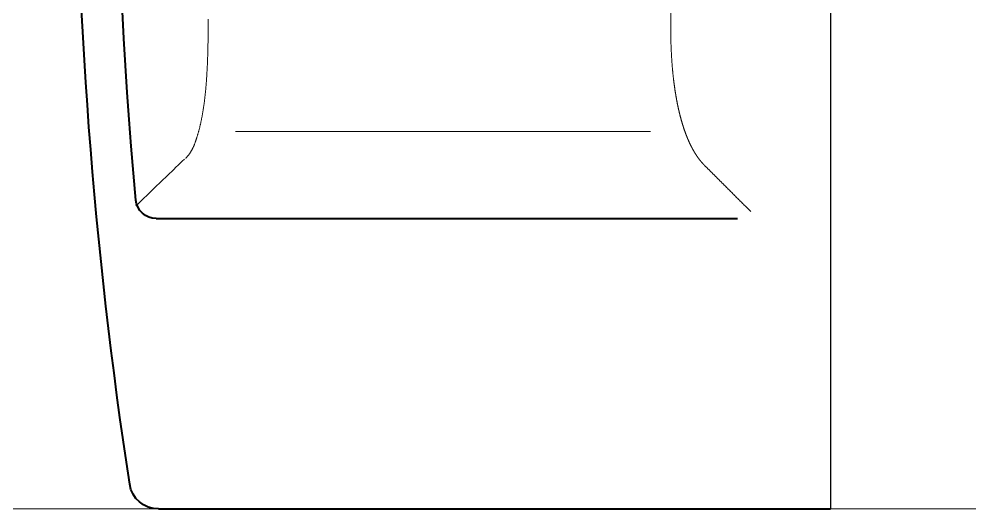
# Model space of a CAD drawing. Header units: millimetres. Extents: x -9564 to 494436, y -140371 to 4257.
# Drawn here: x 9112.4 to 9439.9, y -4446.7 to -4278 of the extents above; entities that cross this region are included whole.
import ezdxf

# ---------------------------------------------------------------- set-up
doc = ezdxf.new("R2010")
doc.units = ezdxf.units.MM
doc.header["$MEASUREMENT"] = 0
for name, color, linetype, lineweight in [('BODY', 7, 'Continuous', 40), ('BODY2', 7, 'Continuous', 15), ('Dimensi', 252, 'Continuous', 9), ('DINDING', 1, 'Continuous', 20)]:
    doc.layers.add(name, color=color, linetype=linetype, lineweight=lineweight)

# ---------------------------------------------------------------- blocks, each defined once
blk = doc.blocks.new('A$Cbe85e2cb')
at = {"layer": 'BODY'}
for points in [[(0.00849, 0.25572, -0.075788), (0.50151, 0.25572)], [(0.10636, 0.25357, -0.045928), (0.40364, 0.25357)], [(0, 0.24583, -0.370565), (0.00849, 0.25572)], [(0.1, 0.2466, -0.387577), (0.10636, 0.25357)]]:
    blk.add_lwpolyline(points, format="xyb", dxfattribs=at)
for points in [[(0, 0.24583), (0, 0.0144)], [(0.1, 0.2466), (0.1, 0.0464)]]:
    blk.add_lwpolyline(points, dxfattribs=at)
at = {"layer": 'BODY2'}
for points in [[(0.12046, 0.23688), (0.11976, 0.23761), (0.11907, 0.23834), (0.11837, 0.23906), (0.11767, 0.23979), (0.11697, 0.24052), (0.11627, 0.24125), (0.11557, 0.24197), (0.11487, 0.2427), (0.11417, 0.24343), (0.11347, 0.24415), (0.11277, 0.24488), (0.11207, 0.2456), (0.11137, 0.24633), (0.11067, 0.24706), (0.10998, 0.24778), (0.10928, 0.24851), (0.10858, 0.24923), (0.10788, 0.24996), (0.10718, 0.25068), (0.10648, 0.25141), (0.10578, 0.25213), (0.10508, 0.25285), (0.10438, 0.25358)], [(0.12078, 0.23649), (0.12087, 0.2364), (0.12096, 0.23631), (0.12104, 0.23623), (0.12111, 0.23615), (0.12118, 0.23608), (0.12126, 0.23601), (0.12133, 0.23594), (0.1214, 0.23587), (0.12148, 0.2358), (0.12155, 0.23574), (0.12162, 0.23567), (0.12169, 0.23561), (0.12176, 0.23555), (0.12183, 0.23549), (0.1219, 0.23543), (0.12197, 0.23537), (0.12205, 0.23531), (0.12213, 0.23526), (0.1222, 0.2352), (0.12228, 0.23514), (0.12237, 0.23508), (0.12245, 0.23502), (0.12254, 0.23496), (0.12263, 0.2349), (0.12272, 0.23485), (0.12281, 0.23479), (0.12291, 0.23473), (0.123, 0.23467), (0.12311, 0.23461), (0.12321, 0.23455), (0.12332, 0.23449), (0.12343, 0.23443), (0.12354, 0.23436), (0.12365, 0.2343), (0.12377, 0.23424), (0.12389, 0.23418), (0.12402, 0.23412), (0.12414, 0.23406), (0.12427, 0.23399), (0.1244, 0.23393), (0.12454, 0.23387), (0.12467, 0.23381), (0.12481, 0.23375), (0.12495, 0.23368), (0.1251, 0.23362), (0.12524, 0.23356), (0.12539, 0.2335), (0.12554, 0.23344), (0.1257, 0.23338), (0.12585, 0.23332), (0.12601, 0.23325), (0.12617, 0.23319), (0.12633, 0.23313), (0.1265, 0.23307), (0.12666, 0.23301), (0.12683, 0.23295), (0.127, 0.23289), (0.12717, 0.23283), (0.12735, 0.23277), (0.12752, 0.23272), (0.1277, 0.23266), (0.12788, 0.2326), (0.12806, 0.23254), (0.12825, 0.23248), (0.12843, 0.23243), (0.12862, 0.23237), (0.12881, 0.23231), (0.129, 0.23226), (0.12919, 0.2322), (0.12938, 0.23214), (0.12958, 0.23209), (0.12977, 0.23204), (0.12997, 0.23198), (0.13017, 0.23193), (0.13037, 0.23187), (0.13058, 0.23182), (0.13078, 0.23177), (0.13099, 0.23172), (0.13119, 0.23166), (0.1314, 0.23161), (0.13161, 0.23156), (0.13182, 0.23151), (0.13204, 0.23146), (0.13225, 0.23141), (0.13247, 0.23136), (0.13268, 0.23131), (0.1329, 0.23126), (0.13312, 0.23122), (0.13334, 0.23117), (0.13356, 0.23112), (0.13378, 0.23108), (0.13401, 0.23103), (0.13423, 0.23099), (0.13446, 0.23094), (0.13469, 0.2309), (0.13492, 0.23085), (0.13515, 0.23081), (0.13538, 0.23076), (0.13561, 0.23072), (0.13584, 0.23068), (0.13608, 0.23064), (0.13631, 0.2306), (0.13655, 0.23056), (0.13679, 0.23052), (0.13703, 0.23048), (0.13727, 0.23044), (0.13751, 0.2304), (0.13775, 0.23036), (0.13799, 0.23032), (0.13824, 0.23028), (0.13848, 0.23025), (0.13873, 0.23021), (0.13898, 0.23018), (0.13923, 0.23014), (0.13948, 0.23011), (0.13973, 0.23007), (0.13998, 0.23004), (0.14023, 0.23), (0.14049, 0.22997), (0.14074, 0.22994), (0.141, 0.22991), (0.14125, 0.22988), (0.14151, 0.22984), (0.14177, 0.22981), (0.14203, 0.22978), (0.14229, 0.22975), (0.14255, 0.22973), (0.14281, 0.2297), (0.14308, 0.22967), (0.14334, 0.22964), (0.14361, 0.22961), (0.14387, 0.22959), (0.14414, 0.22956), (0.14441, 0.22954), (0.14468, 0.22951), (0.14495, 0.22949), (0.14522, 0.22946), (0.14549, 0.22944), (0.14577, 0.22941), (0.14604, 0.22939), (0.14631, 0.22937), (0.14659, 0.22935), (0.14687, 0.22933), (0.14714, 0.22931), (0.14742, 0.22928), (0.1477, 0.22926), (0.14798, 0.22924), (0.14826, 0.22923), (0.14855, 0.22921), (0.14883, 0.22919), (0.14911, 0.22917), (0.1494, 0.22915), (0.14968, 0.22914), (0.14997, 0.22912), (0.15026, 0.2291), (0.15055, 0.22909), (0.15084, 0.22907), (0.15113, 0.22906), (0.15142, 0.22904), (0.15171, 0.22903), (0.152, 0.22901), (0.1523, 0.229), (0.15259, 0.22899), (0.15289, 0.22897), (0.15319, 0.22896), (0.15348, 0.22895), (0.15378, 0.22894), (0.15408, 0.22892), (0.15438, 0.22891), (0.15468, 0.2289), (0.15498, 0.22889), (0.15528, 0.22888), (0.15559, 0.22887), (0.15589, 0.22886), (0.1562, 0.22885), (0.1565, 0.22884), (0.15681, 0.22883), (0.15711, 0.22882), (0.15742, 0.22882), (0.15773, 0.22881), (0.15804, 0.2288), (0.15835, 0.22879), (0.15866, 0.22878), (0.15897, 0.22878), (0.15928, 0.22877), (0.15959, 0.22876), (0.1599, 0.22876), (0.16022, 0.22875), (0.16053, 0.22874), (0.16084, 0.22874), (0.16116, 0.22873), (0.16147, 0.22873), (0.16179, 0.22872), (0.1621, 0.22872), (0.16242, 0.22871), (0.16273, 0.22871), (0.16305, 0.2287), (0.16337, 0.2287), (0.16368, 0.22869), (0.164, 0.22869), (0.16432, 0.22868), (0.16463, 0.22868), (0.16495, 0.22868), (0.16527, 0.22867), (0.16558, 0.22867), (0.1659, 0.22867), (0.16622, 0.22867), (0.16653, 0.22866), (0.16685, 0.22866), (0.16717, 0.22866), (0.16748, 0.22866), (0.1678, 0.22866), (0.16811, 0.22866), (0.16843, 0.22865), (0.16875, 0.22865)], [(0.13, 0.21927), (0.13, 0.0764)], [(0.10246, 0.04186), (0.10302, 0.04242), (0.10358, 0.04298), (0.10413, 0.04353), (0.10441, 0.04381), (0.10469, 0.04409), (0.10496, 0.04436), (0.10524, 0.04464), (0.10552, 0.04492), (0.10579, 0.04519), (0.10607, 0.04547), (0.10635, 0.04575), (0.10662, 0.04602), (0.1069, 0.0463), (0.10718, 0.04658), (0.10745, 0.04685), (0.10773, 0.04713), (0.108, 0.0474), (0.10828, 0.04768), (0.10855, 0.04795), (0.10883, 0.04823), (0.1091, 0.0485), (0.10938, 0.04878), (0.10965, 0.04905), (0.10992, 0.04932), (0.1102, 0.0496), (0.11047, 0.04987), (0.11074, 0.05014), (0.11102, 0.05042), (0.11129, 0.05069), (0.11156, 0.05096), (0.11183, 0.05123), (0.11197, 0.05137), (0.1121, 0.0515), (0.11224, 0.05164), (0.11238, 0.05178), (0.11251, 0.05191), (0.11265, 0.05205), (0.11278, 0.05218), (0.11292, 0.05232), (0.11305, 0.05245), (0.11319, 0.05259), (0.11332, 0.05272), (0.11346, 0.05286), (0.11359, 0.05299), (0.11373, 0.05313), (0.11386, 0.05326), (0.11399, 0.05339), (0.11413, 0.05353), (0.11426, 0.05366), (0.1144, 0.0538), (0.11453, 0.05393), (0.11466, 0.05406), (0.1148, 0.0542), (0.11493, 0.05433), (0.11507, 0.05447), (0.1152, 0.0546), (0.11533, 0.05473), (0.11547, 0.05487), (0.1156, 0.055), (0.11573, 0.05513), (0.11586, 0.05526), (0.116, 0.0554), (0.11613, 0.05553), (0.11626, 0.05566), (0.1164, 0.0558), (0.11653, 0.05593), (0.11666, 0.05606), (0.11679, 0.05619), (0.11692, 0.05632), (0.11706, 0.05646), (0.11719, 0.05659), (0.11732, 0.05672), (0.11745, 0.05685), (0.11758, 0.05698), (0.11771, 0.05711), (0.11785, 0.05725), (0.11798, 0.05738), (0.11811, 0.05751), (0.11824, 0.05764), (0.11837, 0.05777), (0.1184, 0.0578), (0.11841, 0.05781), (0.11841, 0.05781), (0.11842, 0.05782), (0.11842, 0.05782), (0.11843, 0.05783), (0.11843, 0.05783), (0.11844, 0.05784), (0.11844, 0.05784), (0.11845, 0.05785), (0.11846, 0.05786), (0.11847, 0.05787), (0.11848, 0.05788), (0.11849, 0.05789), (0.1185, 0.0579), (0.11851, 0.05791), (0.11852, 0.05792), (0.11856, 0.05796), (0.11861, 0.05801), (0.11865, 0.05805), (0.1187, 0.05809), (0.11874, 0.05814), (0.11879, 0.05818), (0.11883, 0.05822), (0.11888, 0.05826), (0.11892, 0.05831), (0.11897, 0.05835), (0.11901, 0.05839), (0.11906, 0.05843), (0.11911, 0.05847), (0.11915, 0.05852), (0.1192, 0.05856), (0.11925, 0.0586), (0.11929, 0.05864), (0.11934, 0.05868), (0.11939, 0.05872), (0.11943, 0.05876), (0.11948, 0.05881), (0.11953, 0.05885), (0.11958, 0.05889), (0.11962, 0.05893), (0.11967, 0.05897), (0.11972, 0.05901), (0.11977, 0.05905), (0.11982, 0.05909), (0.11987, 0.05913), (0.11992, 0.05917), (0.11997, 0.05921), (0.12001, 0.05925), (0.12006, 0.05929), (0.12011, 0.05933), (0.12016, 0.05937), (0.12021, 0.05941), (0.12026, 0.05945), (0.12031, 0.05948), (0.12036, 0.05952), (0.12041, 0.05956), (0.12046, 0.0596), (0.12052, 0.05964), (0.12057, 0.05968), (0.12062, 0.05972), (0.12067, 0.05976), (0.12072, 0.05979), (0.12077, 0.05983), (0.12082, 0.05987), (0.12088, 0.05991), (0.12093, 0.05995), (0.12098, 0.05998), (0.12103, 0.06002), (0.12108, 0.06006), (0.12114, 0.0601), (0.12119, 0.06013), (0.12124, 0.06017), (0.1213, 0.06021), (0.12135, 0.06025), (0.1214, 0.06028), (0.12146, 0.06032), (0.12151, 0.06036), (0.12156, 0.06039), (0.12162, 0.06043), (0.12167, 0.06047), (0.12173, 0.0605), (0.12178, 0.06054), (0.12184, 0.06057), (0.12189, 0.06061), (0.12195, 0.06065), (0.122, 0.06068), (0.12206, 0.06072), (0.12211, 0.06075), (0.12217, 0.06079), (0.12222, 0.06083), (0.12228, 0.06086), (0.12234, 0.0609), (0.12239, 0.06093), (0.12245, 0.06097), (0.12251, 0.061), (0.12256, 0.06104), (0.12262, 0.06107), (0.12268, 0.06111), (0.12273, 0.06114), (0.12279, 0.06118), (0.12285, 0.06121), (0.12291, 0.06125), (0.12296, 0.06128), (0.12302, 0.06131), (0.12308, 0.06135), (0.12314, 0.06138), (0.1232, 0.06142), (0.12326, 0.06145), (0.12331, 0.06149), (0.12337, 0.06152), (0.12343, 0.06155), (0.12349, 0.06159), (0.12355, 0.06162), (0.12361, 0.06165), (0.12367, 0.06169), (0.12373, 0.06172), (0.12379, 0.06175), (0.12385, 0.06179), (0.12391, 0.06182), (0.12397, 0.06185), (0.12403, 0.06189), (0.12409, 0.06192), (0.12415, 0.06195), (0.12421, 0.06199), (0.12427, 0.06202), (0.12434, 0.06205), (0.1244, 0.06208), (0.12446, 0.06212), (0.12452, 0.06215), (0.12458, 0.06218), (0.12465, 0.06221), (0.12471, 0.06224), (0.12477, 0.06228), (0.12483, 0.06231), (0.1249, 0.06234), (0.12496, 0.06237), (0.12502, 0.0624), (0.12509, 0.06244), (0.12515, 0.06247), (0.12521, 0.0625), (0.12528, 0.06253), (0.12534, 0.06256), (0.1254, 0.06259), (0.12547, 0.06262), (0.12553, 0.06266), (0.1256, 0.06269), (0.12566, 0.06272), (0.12573, 0.06275), (0.12579, 0.06278), (0.12586, 0.06281), (0.12592, 0.06284), (0.12599, 0.06287), (0.12605, 0.0629), (0.12612, 0.06293), (0.12618, 0.06296), (0.12625, 0.06299), (0.12632, 0.06302), (0.12638, 0.06305), (0.12645, 0.06308), (0.12652, 0.06311), (0.12658, 0.06314), (0.12665, 0.06317), (0.12672, 0.0632), (0.12678, 0.06323), (0.12685, 0.06326), (0.12692, 0.06329), (0.12699, 0.06332), (0.12705, 0.06335), (0.12712, 0.06338), (0.12719, 0.06341), (0.12726, 0.06344), (0.12733, 0.06347), (0.1274, 0.0635), (0.12747, 0.06353), (0.12753, 0.06356), (0.1276, 0.06358), (0.12767, 0.06361), (0.12774, 0.06364), (0.12781, 0.06367), (0.12788, 0.0637), (0.12795, 0.06373), (0.12802, 0.06376), (0.12809, 0.06378), (0.12816, 0.06381), (0.12823, 0.06384), (0.1283, 0.06387), (0.12837, 0.0639), (0.12845, 0.06393), (0.12852, 0.06395), (0.12859, 0.06398), (0.12866, 0.06401), (0.12873, 0.06404), (0.1288, 0.06406), (0.12887, 0.06409), (0.12895, 0.06412), (0.12902, 0.06415), (0.12909, 0.06417), (0.12916, 0.0642), (0.12924, 0.06423), (0.12931, 0.06426), (0.12938, 0.06428), (0.12946, 0.06431), (0.12953, 0.06434), (0.1296, 0.06436), (0.12968, 0.06439), (0.12975, 0.06442), (0.12982, 0.06444), (0.1299, 0.06447), (0.12997, 0.0645), (0.13005, 0.06452), (0.13012, 0.06455), (0.13019, 0.06458), (0.13027, 0.0646), (0.13034, 0.06463), (0.13042, 0.06466), (0.1305, 0.06468), (0.13057, 0.06471), (0.13065, 0.06473), (0.13072, 0.06476), (0.1308, 0.06478), (0.13087, 0.06481), (0.13095, 0.06484), (0.13103, 0.06486), (0.1311, 0.06489), (0.13118, 0.06491), (0.13126, 0.06494), (0.13133, 0.06496), (0.13141, 0.06499), (0.13149, 0.06501), (0.13156, 0.06504), (0.13164, 0.06506), (0.13172, 0.06509), (0.1318, 0.06511), (0.13188, 0.06514), (0.13195, 0.06516), (0.13203, 0.06519), (0.13211, 0.06521), (0.13219, 0.06524), (0.13227, 0.06526), (0.13235, 0.06529), (0.13243, 0.06531), (0.1325, 0.06533), (0.13258, 0.06536), (0.13266, 0.06538), (0.13274, 0.06541), (0.13282, 0.06543), (0.1329, 0.06545), (0.13298, 0.06548), (0.13306, 0.0655), (0.13314, 0.06553), (0.13322, 0.06555), (0.1333, 0.06557), (0.13339, 0.0656), (0.13347, 0.06562), (0.13355, 0.06564), (0.13363, 0.06567), (0.13371, 0.06569), (0.13379, 0.06571), (0.13387, 0.06574), (0.13395, 0.06576), (0.13404, 0.06578), (0.13412, 0.0658), (0.1342, 0.06583), (0.13428, 0.06585), (0.13437, 0.06587), (0.13445, 0.06589), (0.13453, 0.06592), (0.13461, 0.06594), (0.1347, 0.06596), (0.13478, 0.06598), (0.13486, 0.06601), (0.13495, 0.06603), (0.13503, 0.06605), (0.13511, 0.06607), (0.1352, 0.06609), (0.13528, 0.06612), (0.13537, 0.06614), (0.13545, 0.06616), (0.13554, 0.06618), (0.13562, 0.0662), (0.13571, 0.06622), (0.13579, 0.06625), (0.13588, 0.06627), (0.13596, 0.06629), (0.13605, 0.06631), (0.13613, 0.06633), (0.13622, 0.06635), (0.1363, 0.06637), (0.13639, 0.06639), (0.13647, 0.06641), (0.13656, 0.06643), (0.13665, 0.06646), (0.13673, 0.06648), (0.13682, 0.0665), (0.13691, 0.06652), (0.13699, 0.06654), (0.13708, 0.06656), (0.13717, 0.06658), (0.13726, 0.0666), (0.13734, 0.06662), (0.13743, 0.06664), (0.13752, 0.06666), (0.13761, 0.06668), (0.13769, 0.0667), (0.13778, 0.06672), (0.13787, 0.06674), (0.13796, 0.06676), (0.13805, 0.06678), (0.13814, 0.0668), (0.13822, 0.06682), (0.13831, 0.06683), (0.1384, 0.06685), (0.13849, 0.06687), (0.13858, 0.06689), (0.13867, 0.06691), (0.13876, 0.06693), (0.13885, 0.06695), (0.13894, 0.06697), (0.13903, 0.06699), (0.13912, 0.06701), (0.13921, 0.06702), (0.1393, 0.06704), (0.13939, 0.06706), (0.13948, 0.06708), (0.13957, 0.0671), (0.13966, 0.06712), (0.13975, 0.06713), (0.13984, 0.06715), (0.13993, 0.06717), (0.14003, 0.06719), (0.14012, 0.06721), (0.14021, 0.06722), (0.1403, 0.06724), (0.14039, 0.06726), (0.14048, 0.06728), (0.14058, 0.06729), (0.14067, 0.06731), (0.14076, 0.06733), (0.14085, 0.06735), (0.14095, 0.06736), (0.14104, 0.06738), (0.14113, 0.0674), (0.14122, 0.06741), (0.14132, 0.06743), (0.14141, 0.06745), (0.1415, 0.06746), (0.1416, 0.06748), (0.14169, 0.0675), (0.14178, 0.06751), (0.14188, 0.06753), (0.14197, 0.06755), (0.14206, 0.06756), (0.14216, 0.06758), (0.14225, 0.0676), (0.14235, 0.06761), (0.14244, 0.06763), (0.14254, 0.06764), (0.14263, 0.06766), (0.14273, 0.06768), (0.14282, 0.06769), (0.14292, 0.06771), (0.14301, 0.06772), (0.14311, 0.06774), (0.1432, 0.06775), (0.1433, 0.06777), (0.14339, 0.06778), (0.14349, 0.0678), (0.14358, 0.06782), (0.14368, 0.06783), (0.14378, 0.06785), (0.14387, 0.06786), (0.14397, 0.06787), (0.14406, 0.06789), (0.14416, 0.0679), (0.14426, 0.06792), (0.14435, 0.06793), (0.14445, 0.06795), (0.14455, 0.06796), (0.14464, 0.06798), (0.14474, 0.06799), (0.14484, 0.06801), (0.14494, 0.06802), (0.14503, 0.06803), (0.14513, 0.06805), (0.14523, 0.06806), (0.14533, 0.06808), (0.14542, 0.06809), (0.14552, 0.0681), (0.14562, 0.06812), (0.14572, 0.06813), (0.14582, 0.06814), (0.14591, 0.06816), (0.14601, 0.06817), (0.14611, 0.06818), (0.14621, 0.0682), (0.14631, 0.06821), (0.14641, 0.06822), (0.14651, 0.06823), (0.1466, 0.06825), (0.1467, 0.06826), (0.1468, 0.06827), (0.1469, 0.06829), (0.147, 0.0683), (0.1471, 0.06831), (0.1472, 0.06832), (0.1473, 0.06834), (0.1474, 0.06835), (0.1475, 0.06836), (0.1476, 0.06837), (0.1477, 0.06838), (0.1478, 0.0684), (0.1479, 0.06841), (0.148, 0.06842), (0.1481, 0.06843), (0.1482, 0.06844), (0.1483, 0.06845), (0.1485, 0.06848), (0.14871, 0.0685), (0.14891, 0.06852), (0.14911, 0.06855), (0.14931, 0.06857), (0.14952, 0.06859), (0.14972, 0.06861), (0.14992, 0.06863), (0.15013, 0.06865), (0.15033, 0.06867), (0.15054, 0.06869), (0.15074, 0.06871), (0.15095, 0.06873), (0.15116, 0.06875), (0.15136, 0.06877), (0.15157, 0.06879), (0.15178, 0.06881), (0.15198, 0.06882), (0.15219, 0.06884), (0.1524, 0.06886), (0.15261, 0.06888), (0.15282, 0.06889), (0.15302, 0.06891), (0.15323, 0.06893), (0.15344, 0.06894), (0.15365, 0.06896), (0.15386, 0.06897), (0.15407, 0.06899), (0.15428, 0.069), (0.15449, 0.06902), (0.15471, 0.06903), (0.15492, 0.06905), (0.15513, 0.06906), (0.15534, 0.06907), (0.15555, 0.06909), (0.15577, 0.0691), (0.15598, 0.06911), (0.15619, 0.06913), (0.1564, 0.06914), (0.15662, 0.06915), (0.15683, 0.06916), (0.15705, 0.06917), (0.15726, 0.06918), (0.15748, 0.06919), (0.15769, 0.0692), (0.15791, 0.06921), (0.15812, 0.06922), (0.15834, 0.06923), (0.15855, 0.06924), (0.15877, 0.06925), (0.15898, 0.06926), (0.1592, 0.06927), (0.15942, 0.06928), (0.15963, 0.06929), (0.15985, 0.06929), (0.16007, 0.0693), (0.16029, 0.06931), (0.1605, 0.06931), (0.16072, 0.06932), (0.16094, 0.06933), (0.16116, 0.06933), (0.16138, 0.06934), (0.1616, 0.06934), (0.16182, 0.06935), (0.16204, 0.06935), (0.16226, 0.06936), (0.16248, 0.06936), (0.1627, 0.06937), (0.16292, 0.06937), (0.16314, 0.06938), (0.16336, 0.06938), (0.16358, 0.06938), (0.1638, 0.06939), (0.16402, 0.06939), (0.16424, 0.06939), (0.16447, 0.06939)], [(0.16447, 0.06939), (0.34553, 0.06939)]]:
    blk.add_lwpolyline(points, dxfattribs=at)
at = {"layer": 'Dimensi'}
blk.add_lwpolyline([(0, 0.25583), (0, 0.35904)], dxfattribs=at)

msp = doc.modelspace()

# ---------------------------------------------------------------- linework, layer by layer
msp.add_line((9391.8399, -3971.7066), (9391.8399, -4446.7062))
at = {"layer": 'DINDING'}
msp.add_lwpolyline([(8909.3397, -4596.7058), (9691.8399, -4596.7065), (9691.8399, -4446.7065), (8909.3397, -4446.7058)], close=True, dxfattribs=at)

# ---------------------------------------------------------------- block references
at = {"xscale": 999.9998119083025, "yscale": 999.9998119083025, "zscale": 999.9998119083025, "rotation": 90}
msp.add_blockref('A$Cbe85e2cb', (9406.2399, -4446.7062), dxfattribs=at)

doc.saveas('drawing.dxf')
